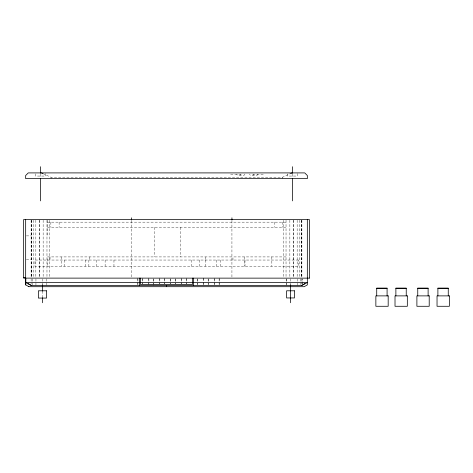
<?xml version="1.0" encoding="UTF-8"?>
<svg xmlns="http://www.w3.org/2000/svg" width="473" height="473" viewBox="0 0 473 473"><rect width="100%" height="100%" fill="white"/><g stroke="black" fill="none" stroke-linecap="round" stroke-linejoin="round"><path stroke-width="0.35" stroke-dasharray="2.37 1.77" d="M286.13 284.675L286.301 283.221M257.951 174.076L257.188 175.246L250.258 175.246L249.496 174.076M244.931 174.076L244.092 175.246L237.476 175.246L236.636 174.076M42.741 173.496L51.072 177.322L282.346 177.322L290.676 173.496M230.629 174.649L241.975 174.649M252.6 174.649L263.969 174.649M47.436 222.156L285.982 222.156M47.436 227.3L285.982 227.3M26.352 235.885L31.123 235.885M231.93 256.922L47.436 256.922L47.436 266.275M285.982 256.922L232.97 256.922L232.97 260.044M26.352 259.328L31.123 259.328M301.875 220.252L301.875 278.142M301.875 278.851L301.875 283.83M301.573 220.252L301.573 277.409M301.372 220.252L301.372 278.142M300.834 278.857L300.834 284.675M299.746 220.252L299.746 278.142M297.541 278.857L297.541 285.402M297.44 173.532L297.44 176.051L287.371 176.051L287.371 173.532M297.156 220.252L297.156 277.409M293.786 220.252L293.786 277.409M293.236 220.252L293.236 277.409M292.403 173.993L292.403 177.623M290.523 278.863L290.523 284.651M289.86 220.252L289.86 277.409M286.662 278.857L286.662 285.402M286.384 278.857L286.384 281.766M286.029 220.252L286.029 277.409M283.629 220.252L283.629 277.409M282.612 222.156L282.612 227.3M282.346 177.322L282.346 178.623M274.352 222.156L274.352 227.3M271.845 256.922L271.845 266.275M253.723 174.076L253.723 175.246M245.002 260.044L245.002 266.275M244.334 256.922L244.334 266.275M240.781 174.076L240.781 175.246M231.93 220.743L231.93 277.077M220.501 260.044L220.501 266.275M219.277 278.13L219.277 284.675M219.117 278.857L219.117 284.675M216.817 260.044L216.817 266.275M214.683 278.857L214.683 284.675M214.523 278.13L214.523 284.675M208.309 278.857L208.309 284.675M208.155 278.857L208.155 284.675M205.79 260.044L205.79 266.275M205.241 256.922L205.241 260.044M203.715 278.13L203.715 284.675M203.556 278.13L203.556 284.675M199.754 260.044L199.754 266.275M197.347 278.857L197.347 284.675M197.188 278.857L197.188 284.675M191.654 260.044L191.654 266.275M186.38 278.13L186.38 283.948M186.22 278.857L186.22 283.948M181.78 278.13L181.78 283.948M181.626 278.857L181.626 283.948M180.479 227.3L180.479 256.922M175.412 278.857L175.412 283.948M175.252 278.857L175.252 283.948M170.818 278.857L170.818 283.948M170.658 278.857L170.658 283.948M164.45 278.13L164.45 283.948M164.291 278.857L164.291 283.948M159.85 278.857L159.85 283.948M159.691 278.13L159.691 283.948M154.494 227.3L154.494 256.922M153.483 278.857L153.483 285.402M153.323 278.857L153.323 283.948M148.883 278.857L148.883 283.948M148.729 278.13L148.729 285.402M142.515 278.13L142.515 283.948M142.355 278.857L142.355 283.948M137.921 278.857L137.921 284.675M137.761 278.13L137.761 284.675M131.63 220.743L131.63 278.532M113.958 260.044L113.958 266.275M105.124 260.044L105.124 266.275M96.729 260.044L96.729 266.275M89.432 256.922L89.432 260.044M88.853 260.044L88.853 266.275M85.377 260.044L85.377 266.275M64.168 260.044L64.168 266.275M61.573 256.922L61.573 266.275M59.125 222.156L59.125 227.3M51.072 177.322L51.072 178.623M50.859 222.156L50.859 227.3M50.032 256.922L50.032 260.044M49.375 220.252L49.375 278.142M47.436 220.282L47.436 235.873M46.975 220.252L46.975 277.409M46.833 278.857L46.833 285.402M45.633 173.532L45.633 176.051L35.564 176.051L35.564 173.532M43.144 220.252L43.144 277.409M42.475 278.863L42.475 284.651M42.475 291.167L42.475 297.683M40.595 173.993L40.595 177.623M39.762 220.252L39.762 277.409M39.218 220.252L39.218 277.409M35.954 278.857L35.936 285.402M35.842 220.252L35.842 277.409M33.258 220.252L33.258 277.409M32.164 278.857L32.164 285.402M31.632 220.252L31.632 277.409M31.431 220.252L31.431 277.409M31.123 220.252L31.123 278.142M31.123 278.851L31.123 283.83M298.457 260.044L34.961 260.044L34.961 266.275L298.457 266.275L298.457 260.044M302.129 283.948L302.111 278.857L302.111 283.948"/><path stroke-width="0.71" d="M28.268 172.905L25.666 175.507L25.666 178.623L307.332 178.623L307.332 175.507L304.736 172.905M301.514 285.402L304.86 283.534M290.676 173.496L291.959 172.905M28.77 172.905L304.234 172.905M23.65 277.698L25.666 277.698L25.666 219.519M309.348 278.142L23.65 278.112L23.65 219.519L309.348 219.519L309.348 278.165M28.906 286.697L25.666 284.882L25.666 278.089L25.678 282.493L139.476 282.493M140.516 282.505L192.487 282.505M193.528 282.493L307.332 282.493L302.135 285.402L30.863 285.402L25.666 282.493M28.847 286.697L304.151 286.697L307.332 284.917L307.332 219.519M376.721 288.607L387.085 288.607M395.877 288.607L406.236 288.607M417.754 288.607L428.118 288.607M437.892 288.607L448.256 288.607M41.458 172.905L42.741 173.496M28.144 283.534L31.484 285.402M25.696 282.493L25.725 278.13L25.725 284.917M448.256 295.885L448.256 288.087L437.892 288.087L437.892 295.885M428.118 295.885L428.118 288.087L417.754 288.087L417.754 295.885M406.236 295.885L406.236 288.087L395.877 288.087L395.877 295.885M387.085 295.885L387.085 288.087L376.721 288.087L376.721 295.885M292.403 166.721L292.403 173.266M292.403 178.351L292.403 200.889M290.523 284.651L290.523 302.75M231.93 217.817L231.93 220.01M193.528 278.13L193.528 285.402M192.487 278.142L192.487 284.545L140.516 284.545L140.516 278.142M166.531 285.402L166.531 286.697M139.476 278.13L139.476 285.402M131.63 217.817L131.63 220.01M42.475 284.651L42.475 291.167M42.475 297.683L42.475 302.75M40.595 166.721L40.595 173.266M40.595 178.351L40.595 200.889M46.549 290.794L38.408 290.794L38.408 298.073L46.549 298.073L46.549 290.794M294.454 290.794L286.591 290.794L286.591 297.943L294.454 297.943L294.454 290.794M388.179 295.885L375.864 295.885L375.864 306.279L388.179 306.279L388.179 295.885M407.33 295.885L395.014 295.885L395.014 306.279L407.33 306.279L407.33 295.885M429.212 295.885L416.896 295.885L416.896 306.279L429.212 306.279L429.212 295.885M449.35 295.885L437.034 295.885L437.034 306.279L449.35 306.279L449.35 295.885"/></g></svg>
